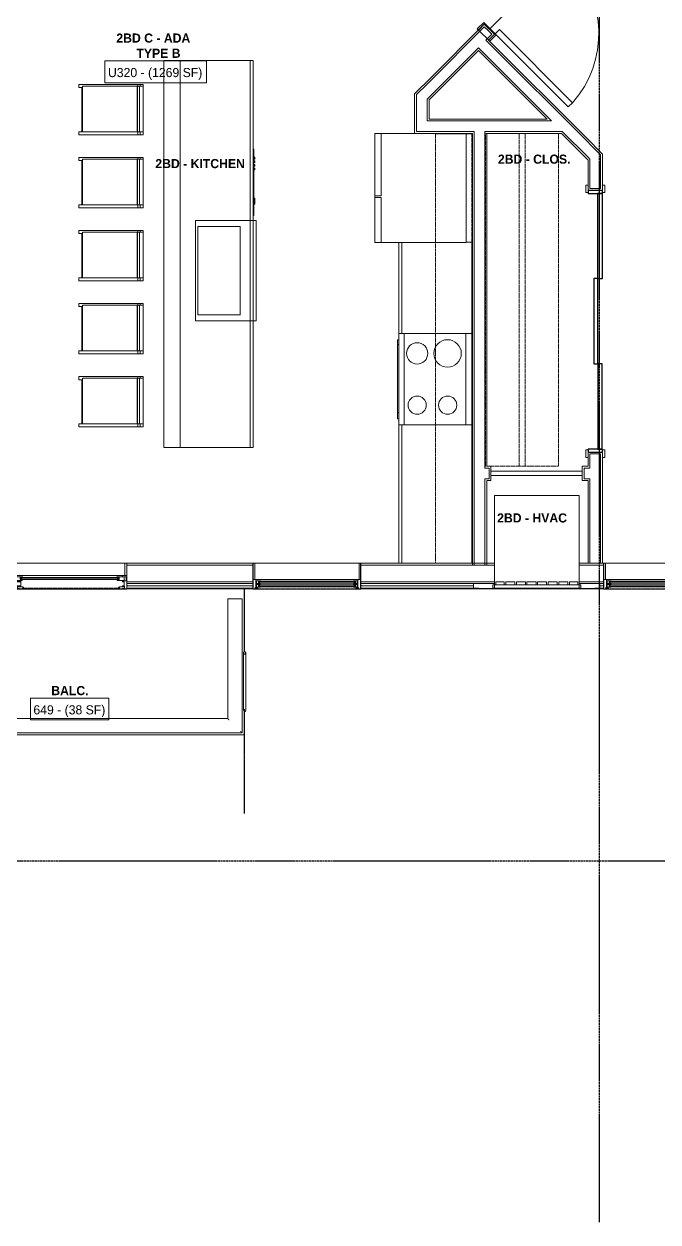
# Model space of a CAD drawing. Header units: inches. Extents: x -4093 to -1777, y 9773 to 12264.
# Drawn here: x -3670.4 to -3462.1, y 9772.6 to 10166.3 of the extents above; entities that cross this region are included whole.
import ezdxf

# ---------------------------------------------------------------- set-up
doc = ezdxf.new("R2010")
doc.units = ezdxf.units.IN
doc.header["$MEASUREMENT"] = 0
for name, pattern in [('Center 1_4_', [0.53125, 0.25, -0.09375, 0.09375, -0.09375]), ('Dash', [0.25, 0.125, -0.125]), ('Grid Line 1_2_', [0.875, 0.5, -0.125, 0.125, -0.125]), ('Hidden 1_8_', [0.1875, 0.125, -0.0625])]:
    doc.linetypes.add(name, pattern=pattern)
for name, color, linetype, lineweight in [('0-1', 7, 'Continuous', 5), ('0-2', 7, 'Continuous', 9), ('A-AREA-IDEN', 2, 'Continuous', 9), ('A-DETL-CNTR', 5, 'Center 1_4_', 9), ('A-DETL-GENF', 92, 'Continuous', 18), ('A-DETL-GENF-2', 92, 'Continuous', 9), ('A-DETL-GENF-HDLN', 1, 'Dash', 9), ('A-DETL-HDLN', 90, 'Hidden 1_8_', 9), ('A-DOOR', 31, 'Continuous', 18), ('A-DOOR-1', 7, 'Continuous', 9), ('A-DOOR-2', 10, 'Continuous', 30), ('A-DOOR-4', 31, 'Continuous', 9), ('A-DOOR-FRAM-1', 10, 'Continuous', 30), ('A-DOOR-FRAM-2', 31, 'Continuous', 9), ('A-FLOR-1', 7, 'Continuous', 9), ('A-FLOR-2', 192, 'Continuous', 9), ('A-FLOR-HRAL', 11, 'Continuous', 9), ('A-GENM', 5, 'Continuous', 9), ('A-GLAZ', 151, 'Continuous', 18), ('A-GLAZ-1', 151, 'Continuous', 9), ('A-GLAZ-2', 151, 'Continuous', 30), ('A-WALL', 113, 'Continuous', 18), ('A-WALL-1', 7, 'Continuous', 9), ('A-WALL-2', 250, 'Continuous', 18), ('A-WALL-3', 113, 'Continuous', 9), ('I-FURN-1', 7, 'Continuous', 9), ('P-SANR-FIXT-1', 7, 'Continuous', 9), ('Q-CASE-1', 7, 'Continuous', 9), ('Q-CASE-HDLN-1', 7, 'Dash', 9), ('Q-SPCQ-1', 7, 'Continuous', 9), ('S-BEAM', 12, 'Continuous', 9), ('S-GRID-1', 1, 'Grid Line 1_2_', 30)]:
    doc.layers.add(name, color=color, linetype=linetype, lineweight=lineweight)
doc.styles.add('Century Gothic_1', font='ufonts.com_century-gothic.ttf', dxfattribs={"height": 3})
doc.styles.add('Century Gothic_B', font='GOTHICB.TTF', dxfattribs={"height": 3})

# ---------------------------------------------------------------- blocks, each defined once
blk = doc.blocks.new('083100 - Access Doors and Panels - Type 1 - ACCESS PANEL - 2-6 X 6-0-3696233-BACKGROUND - 3RD FLOOR')
at = {"layer": 'A-DOOR-1'}
for p, q in [((-15, -0.75), (-15, 0.75)), ((-15, 0.75), (15, 0.75)), ((15, 0.75), (15, -0.75)), ((15, -0.75), (-15, -0.75))]:
    blk.add_line(p, q, dxfattribs=at)
blk = doc.blocks.new('OD_CW_Closet - OD_CW_Closet-3853398-BACKGROUND - 3RD FLOOR')
at = {"layer": 'Q-CASE-HDLN-1'}
for p, q in [((110.03, 24), (0.74, 24)), ((0.74, 24), (0.74, 0)), ((110.03, 0), (110.03, 24)), ((0.74, 13), (110.03, 13)), ((0.74, 11), (110.03, 11)), ((0.74, 0), (110.03, 0))]:
    blk.add_line(p, q, dxfattribs=at)
blk = doc.blocks.new('SLIDING - FLUSH - TRIPLE PANEL - SLIDING - FLUSH - 7-0 x 6-8-3853471-BACKGROUND - 3RD FLOOR')
at = {"layer": 'A-DOOR-1'}
for p, q in [((-42.25, 3), (-44.75, 3)), ((-44.75, 3), (-44.75, 2.25)), ((-44.75, 2.25), (-42.25, 2.25)), ((-42.25, 2.25), (-42.25, 3)), ((42.25, 3), (42.25, 2.25)), ((44.75, 3), (42.25, 3)), ((42.25, 2.25), (44.75, 2.25)), ((44.75, 2.25), (44.75, 3)), ((-42.25, -2.5), (-44.75, -2.5)), ((-44.75, -2.5), (-44.75, -3.25)), ((-44.75, -3.25), (-42.25, -3.25)), ((-42.25, -3.25), (-42.25, -2.5)), ((44.75, -2.5), (42.25, -2.5)), ((42.25, -2.5), (42.25, -3.25)), ((42.25, -3.25), (44.75, -3.25)), ((44.75, -3.25), (44.75, -2.5))]:
    blk.add_line(p, q, dxfattribs=at)
at = {"layer": 'A-DOOR-2'}
for p, q in [((-14, 2.25), (-42, 2.25)), ((-42, 2.25), (-42, 0.625)), ((-42, 0.625), (-14, 0.625)), ((-14, 0.625), (-14, 2.25)), ((14, 0.75), (-14, 0.75)), ((-14, 0.75), (-14, -0.625)), ((42, 2.125), (14, 2.125)), ((14, 2.125), (14, 0.75)), ((14, -0.625), (14, 0.75)), ((14, 0.75), (42, 0.75)), ((42, 0.75), (42, 2.125)), ((-14, -0.625), (14, -0.625))]:
    blk.add_line(p, q, dxfattribs=at)
at = {"layer": 'A-DOOR-FRAM-1'}
for p, q in [((-42, 2.25), (-43, 2.25)), ((-43, 2.25), (-43, -2.5)), ((-42, -2.5), (-42, 2.25)), ((43, 2.25), (42, 2.25)), ((42, 2.25), (42, -2.5)), ((43, -2.5), (43, 2.25)), ((-43, -2.5), (-42, -2.5)), ((42, -2.5), (43, -2.5))]:
    blk.add_line(p, q, dxfattribs=at)
blk = doc.blocks.new('SWING - SINGLE - FLUSH - SWING - FLUSH - 2-10 x 6-8 - PRIVACY-4346067-BACKGROUND - 3RD FLOOR')
at = {"layer": 'A-DOOR-1'}
for p, q in [((-17, 2.87), (-20, 2.87)), ((-20, 2.87), (-20, -2.38)), ((-17, -2.38), (-17, 2.87)), ((20, 2.87), (17, 2.87)), ((17, 2.87), (17, -2.38)), ((20, -2.38), (20, 2.87)), ((-20, -2.38), (-17, -2.38)), ((-17, -2.38), (-20, -2.38)), ((-20, -2.38), (-20, -2.88)), ((-20, -2.88), (-17, -2.88)), ((-17, -2.88), (-17, -2.38)), ((17, -2.38), (20, -2.38)), ((20, -2.38), (17, -2.38)), ((17, -2.38), (17, -2.88)), ((17, -2.88), (20, -2.88)), ((20, -2.88), (20, -2.38))]:
    blk.add_line(p, q, dxfattribs=at)
blk.add_arc((17, 2.37), 34.07, 93.3657, 180, dxfattribs=at)
at = {"layer": 'A-DOOR-2'}
for p, q in [((15, 2.37), (15, 36.38)), ((17, 36.38), (15, 36.38)), ((17, 2.37), (17, 36.38)), ((17, 2.37), (15, 2.37))]:
    blk.add_line(p, q, dxfattribs=at)
blk = doc.blocks.new('OD_CW_Base Cabinet - OD_CW_Base Cabinet-4180659-BACKGROUND - 3RD FLOOR')
at = {"layer": 'Q-CASE-1'}
for p, q in [((0.74, 0), (46.2, 0)), ((76.2, 0), (106.2, 0)), ((106.2, -22.12), (106.2, -24)), ((46.2, -24), (0.74, -24)), ((106.2, -24), (76.2, -24))]:
    blk.add_line(p, q, dxfattribs=at)
blk = doc.blocks.new('OD_CW_Upper Cabinet - OD_CW_Upper Cabinet-4366997-BACKGROUND - 3RD FLOOR')
at = {"layer": 'Q-CASE-HDLN-1'}
for p, q in [((0.74, -24), (0.74, -12)), ((0.74, -12), (141.83, -12)), ((141.83, -12), (141.83, -24)), ((141.83, -24), (0.74, -24))]:
    blk.add_line(p, q, dxfattribs=at)
blk = doc.blocks.new('Refrigerator_-_Side-by-Side_6047 - 36_ X 30_-1372843-BACKGROUND - 3RD FLOOR')
at = {"layer": 'Q-SPCQ-1'}
for p, q in [((-17.88, 15.58), (17.87, 15.58)), ((-17.88, -14.42), (-17.88, 15.58)), ((-17.88, 15.58), (-3.13, 15.58)), ((-17.88, 15.58), (-17.88, 13.58)), ((-3.13, 13.58), (-17.88, 13.58)), ((-3.13, 13.58), (-3.13, 15.58)), ((-2.63, 15.58), (17.87, 15.58)), ((-2.63, 15.58), (-2.63, 13.58)), ((17.87, 13.58), (-2.63, 13.58)), ((17.87, 15.58), (17.87, -14.42)), ((17.87, 13.58), (17.87, 15.58)), ((17.87, -14.42), (-17.88, -14.42))]:
    blk.add_line(p, q, dxfattribs=at)
blk = doc.blocks.new('OD_CW_Base Cabinet - OD_CW_Base Cabinet-4180615-BACKGROUND - 3RD FLOOR')
at = {"layer": 'Q-CASE-1'}
for p, q in [((0.74, 24), (0.74, 0)), ((127.91, 24), (0.74, 24)), ((127.91, 0), (127.91, 24)), ((0.74, 0), (127.91, 0))]:
    blk.add_line(p, q, dxfattribs=at)
blk = doc.blocks.new('Stainless Steel Farmhous Kitchen Sink - Stainless Steel Farmhous Kitchen Sink-2443921-BACKGROUND - 3RD FLOOR')
at = {"layer": 'P-SANR-FIXT-1'}
for p, q in [((0, -2.25), (-33, -2.25)), ((-33, -2.25), (-33, -22.2)), ((-31, -16.96), (-31, -3)), ((-31, -3), (-2, -3)), ((-2, -3), (-2, -16.96)), ((0, -22.2), (0, -2.25)), ((-2, -16.96), (-31, -16.96)), ((-33, -22.2), (0, -22.2))]:
    blk.add_line(p, q, dxfattribs=at)
blk = doc.blocks.new('Bar_Stool_6722_1_ - Bar_Stool_6722_1_-V93-BACKGROUND - 3RD FLOOR')
at = {"layer": 'I-FURN-1'}
for p, q in [((0, 19.21), (0, 21.13)), ((1, 21.13), (0, 21.13)), ((1, 21.13), (1, 20.14)), ((1, 20.14), (15.5, 20.14)), ((1, 20.14), (1, 20.06)), ((1, 20.06), (1, 19.99)), ((16, 20), (1, 20)), ((1, 19.89), (1, 19.99)), ((1, 17.63), (1, 19.89)), ((15.5, 20.14), (15.5, 21.13)), ((16.5, 21.13), (15.5, 21.13)), ((15.5, 20.06), (15.5, 20.14)), ((15.5, 19.99), (15.5, 20.06)), ((16, 19.99), (16, 19.89)), ((16, 19.89), (16, 17.63)), ((16.5, 21.13), (16.5, 19.21)), ((0, 17.72), (0, 19.21)), ((0, 1.78), (0, 17.72)), ((1, 2.03), (1, 17.63)), ((16, 17.63), (16, 2.03)), ((16.5, 19.21), (16.5, 17.72)), ((16.5, 17.72), (16.5, 1.78)), ((1, 1.78), (0, 1.78)), ((0, 1.78), (0, 0.98)), ((1, 0.98), (0, 0.98)), ((0, 0.98), (0, 0)), ((1, 1.91), (1, 2.03)), ((16, 2.03), (1, 2.03)), ((1, 1.24), (1, 1.91)), ((16, 1.91), (1, 1.91)), ((1, 0), (1, 1.24)), ((1, 1.24), (16, 1.24)), ((16, 2.03), (16, 1.91)), ((16, 1.91), (16, 1.24)), ((16.5, 1.78), (16, 1.78)), ((16, 1.24), (16, 0)), ((16.5, 0.98), (16, 0.98)), ((16.5, 0.98), (16.5, 1.78)), ((16.5, 0), (16.5, 0.98)), ((0, 0), (1, 0)), ((1, 0), (16, 0)), ((16, 0), (16.5, 0))]:
    blk.add_line(p, q, dxfattribs=at)
blk = doc.blocks.new('CTR - 1st Phase - Unit Layouts_rvt-1-BACKGROUND - 3RD FLOOR')
at = {"layer": 'A-FLOR-1'}
for p, q in [((-3493.26, 10188.78), (-3517.3, 10164.73)), ((-3707.39, 9989.06), (-3637.26, 9989.06))]:
    blk.add_line(p, q, dxfattribs=at)
at = {"layer": 'A-WALL-1'}
for p, q in [((-3519.16, 10166.24), (-3537.33, 10148.06)), ((-3515.8, 10162.88), (-3519.16, 10166.24)), ((-3517.74, 10160.93), (-3515.8, 10162.88)), ((-3485.1, 10128.29), (-3517.74, 10160.93)), ((-3537.33, 10141.34), (-3521.1, 10157.57)), ((-3521.1, 10157.57), (-3498.55, 10135.03)), ((-3624.47, 10027.06), (-3624.47, 10154.24)), ((-3624.47, 10154.24), (-3619.1, 10154.24)), ((-3619.1, 10154.24), (-3619.1, 10027.06)), ((-3537.33, 10148.06), (-3541.46, 10143.93)), ((-3541.46, 10143.93), (-3542.08, 10143.31)), ((-3542.08, 10143.31), (-3542.08, 10130.28)), ((-3537.33, 10135.03), (-3537.33, 10141.34)), ((-3498.55, 10135.03), (-3537.33, 10135.03)), ((-3525.1, 10130.28), (-3523.1, 10130.28)), ((-3523.1, 10130.28), (-3523.1, 9988.44)), ((-3518.35, 10020.99), (-3518.35, 10130.28)), ((-3518.35, 10130.28), (-3493.8, 10130.28)), ((-3493.8, 10130.28), (-3485.1, 10121.57)), ((-3480.97, 10124.16), (-3485.1, 10128.29)), ((-3485.1, 10121.57), (-3485.1, 10111.61)), ((-3480.35, 10123.54), (-3480.97, 10124.16)), ((-3480.35, 10111.61), (-3480.35, 10123.54)), ((-3485.1, 10111.61), (-3480.35, 10111.61)), ((-3624.47, 10027.06), (-3619.1, 10027.06)), ((-3480.35, 10025.61), (-3485.1, 10025.61)), ((-3485.1, 10025.61), (-3485.1, 10020.99)), ((-3480.35, 9989.06), (-3480.35, 10025.61)), ((-3516.97, 10020.99), (-3518.35, 10020.99)), ((-3516.97, 10016.24), (-3516.97, 10020.99)), ((-3485.1, 10020.99), (-3486.97, 10020.99)), ((-3486.97, 10020.99), (-3486.97, 10016.24)), ((-3518.35, 9988.44), (-3518.35, 10016.24)), ((-3518.35, 10016.24), (-3516.97, 10016.24)), ((-3486.97, 10016.24), (-3485.1, 10016.24)), ((-3485.1, 10016.24), (-3485.1, 9989.06)), ((-3523.1, 9988.44), (-3518.35, 9988.44)), ((-3485.1, 9989.06), (-3480.35, 9989.06))]:
    blk.add_line(p, q, dxfattribs=at)
at = {"layer": 'A-WALL-2'}
for p, q in [((-3519.16, 10165.35), (-3537.33, 10147.17)), ((-3517.92, 10164.11), (-3519.16, 10165.35)), ((-3518.63, 10160.93), (-3516.68, 10162.88)), ((-3518.18, 10160.49), (-3518.63, 10160.93)), ((-3516.68, 10162.88), (-3517.92, 10164.11)), ((-3537.33, 10142.22), (-3521.1, 10158.46)), ((-3520.66, 10158.02), (-3521.1, 10158.46)), ((-3497.05, 10134.4), (-3520.66, 10158.02)), ((-3485.1, 10127.41), (-3518.18, 10160.49)), ((-3541.46, 10143.05), (-3537.96, 10146.55)), ((-3537.96, 10146.55), (-3537.33, 10147.17)), ((-3541.46, 10130.9), (-3541.46, 10143.05)), ((-3537.96, 10141.6), (-3537.33, 10142.22)), ((-3537.96, 10134.4), (-3537.96, 10141.6)), ((-3537.33, 10134.4), (-3537.96, 10134.4)), ((-3497.93, 10134.4), (-3537.33, 10134.4)), ((-3497.05, 10134.4), (-3497.93, 10134.4)), ((-3537.96, 10130.9), (-3541.46, 10130.9)), ((-3537.33, 10130.9), (-3537.96, 10130.9)), ((-3522.47, 10130.9), (-3537.33, 10130.9)), ((-3522.47, 10130.9), (-3522.47, 10130.28)), ((-3522.47, 10130.28), (-3522.47, 10130.9)), ((-3522.47, 10130.28), (-3522.47, 9988.44)), ((-3518.97, 10130.9), (-3518.97, 10130.28)), ((-3518.97, 10130.9), (-3518.97, 10130.28)), ((-3494.43, 10130.9), (-3518.97, 10130.9)), ((-3518.97, 10130.28), (-3518.97, 10020.36)), ((-3493.55, 10130.9), (-3494.43, 10130.9)), ((-3485.1, 10122.46), (-3493.55, 10130.9)), ((-3485.1, 10127.41), (-3484.47, 10126.78)), ((-3484.47, 10126.78), (-3480.97, 10123.28)), ((-3485.1, 10122.46), (-3484.47, 10121.83)), ((-3484.47, 10121.83), (-3484.47, 10112.24)), ((-3480.97, 10112.24), (-3480.97, 10123.28)), ((-3484.47, 10112.24), (-3482.72, 10112.24)), ((-3482.72, 10112.24), (-3480.97, 10112.24)), ((-3484.47, 10024.99), (-3484.47, 10020.36)), ((-3482.72, 10024.99), (-3484.47, 10024.99)), ((-3480.97, 10024.99), (-3482.72, 10024.99)), ((-3480.97, 9989.06), (-3480.97, 10024.99)), ((-3518.97, 10020.36), (-3518.35, 10020.36)), ((-3517.6, 10020.36), (-3518.35, 10020.36)), ((-3517.6, 10018.61), (-3517.6, 10020.36)), ((-3486.35, 10020.36), (-3486.35, 10018.61)), ((-3485.1, 10020.36), (-3486.35, 10020.36)), ((-3485.1, 10020.36), (-3484.47, 10020.36)), ((-3518.97, 10016.86), (-3518.97, 9988.44)), ((-3518.97, 10016.86), (-3518.35, 10016.86)), ((-3518.35, 10016.86), (-3517.6, 10016.86)), ((-3517.6, 10016.86), (-3517.6, 10018.61)), ((-3486.35, 10018.61), (-3486.35, 10016.86)), ((-3486.35, 10016.86), (-3485.1, 10016.86)), ((-3485.1, 10016.86), (-3484.47, 10016.86)), ((-3484.47, 10016.86), (-3484.47, 9989.06))]:
    blk.add_line(p, q, dxfattribs=at)
at = {"layer": 'Q-CASE-1'}
for p, q in [((-3619.1, 10154.24), (-3596.1, 10154.24)), ((-3619.1, 10027.06), (-3619.1, 10154.24)), ((-3596.1, 10154.24), (-3596.1, 10027.06)), ((-3596.1, 10154.24), (-3595.1, 10154.24)), ((-3596.1, 10027.06), (-3596.1, 10154.24)), ((-3595.1, 10154.24), (-3595.1, 10027.06)), ((-3547.22, 10064.53), (-3547.22, 10094.53)), ((-3546.22, 10064.53), (-3546.22, 10094.53)), ((-3546.22, 10094.53), (-3546.22, 10064.53)), ((-3525.1, 10094.53), (-3523.22, 10094.53)), ((-3523.22, 10094.53), (-3523.22, 10064.53)), ((-3547.22, 9989.06), (-3547.22, 10034.53)), ((-3546.22, 9989.06), (-3546.22, 10034.53)), ((-3546.22, 10034.53), (-3546.22, 9989.06)), ((-3523.22, 10034.53), (-3523.22, 9989.06)), ((-3596.1, 10027.06), (-3619.1, 10027.06)), ((-3595.1, 10027.06), (-3596.1, 10027.06))]:
    blk.add_line(p, q, dxfattribs=at)
at = {"layer": 'Q-SPCQ-1'}
for p, q in [((-3595.1, 10125.12), (-3594.85, 10125.12)), ((-3594.85, 10125.12), (-3594.85, 10103.3)), ((-3594.6, 10122.49), (-3594.85, 10122.49)), ((-3594.85, 10121.9), (-3594.6, 10121.9)), ((-3594.6, 10121.31), (-3594.85, 10121.31)), ((-3594.6, 10122.49), (-3594.6, 10121.9)), ((-3594.6, 10121.31), (-3594.6, 10120.72)), ((-3594.85, 10120.72), (-3594.6, 10120.72)), ((-3594.6, 10120.13), (-3594.85, 10120.13)), ((-3594.85, 10119.54), (-3594.6, 10119.54)), ((-3594.6, 10118.95), (-3594.85, 10118.95)), ((-3594.85, 10118.36), (-3594.6, 10118.36)), ((-3594.6, 10120.13), (-3594.6, 10119.54)), ((-3594.6, 10118.95), (-3594.6, 10118.36)), ((-3594.6, 10109), (-3594.85, 10109)), ((-3594.85, 10107.03), (-3594.6, 10107.03)), ((-3594.6, 10109), (-3594.6, 10108.02)), ((-3594.6, 10108.02), (-3594.6, 10107.03)), ((-3595.1, 10103.3), (-3594.85, 10103.3)), ((-3547.72, 10060.92), (-3547.72, 10062.53)), ((-3547.22, 10062.53), (-3547.72, 10062.53)), ((-3547.22, 10034.53), (-3547.22, 10064.53)), ((-3545.47, 10064.53), (-3547.22, 10064.53)), ((-3545.47, 10064.53), (-3545.47, 10034.53)), ((-3545.47, 10034.53), (-3545.47, 10064.53)), ((-3545.47, 10064.53), (-3525.22, 10064.53)), ((-3525.22, 10064.53), (-3523.22, 10064.53)), ((-3525.22, 10064.53), (-3525.22, 10034.53)), ((-3523.22, 10064.53), (-3523.22, 10034.53)), ((-3547.72, 10038.65), (-3547.72, 10060.92)), ((-3547.22, 10060.92), (-3547.72, 10060.92)), ((-3547.72, 10036.53), (-3547.72, 10038.65)), ((-3547.72, 10038.65), (-3547.22, 10038.65)), ((-3547.72, 10036.53), (-3547.22, 10036.53)), ((-3547.22, 10034.53), (-3545.47, 10034.53)), ((-3525.22, 10034.53), (-3545.47, 10034.53)), ((-3523.22, 10034.53), (-3525.22, 10034.53))]:
    blk.add_line(p, q, dxfattribs=at)
for centre, radius, start, end in [((-3531.22, 10058.03), 4.5, 90, 270), ((-3531.22, 10058.03), 4.5, 270, 90), ((-3541.22, 10058.03), 3.5, 90, 270), ((-3541.22, 10058.03), 3.5, 270, 90), ((-3541.22, 10041.03), 3, 90, 270), ((-3541.22, 10041.03), 3, 270, 90), ((-3531.22, 10041.03), 3, 90, 270), ((-3531.22, 10041.03), 3, 270, 90)]:
    blk.add_arc(centre, radius, start, end, dxfattribs=at)
at = {"layer": '0-2'}
for name, p, rotation in [('SWING - SINGLE - FLUSH - SWING - FLUSH - 2-10 x 6-8 - PRIVACY-4346067-BACKGROUND - 3RD FLOOR', (-3505.28, 10176.75), 225.0000000000032), ('OD_CW_Base Cabinet - OD_CW_Base Cabinet-4180615-BACKGROUND - 3RD FLOOR', (-3595.1, 10026.33), 89.99999999999915), ('Bar_Stool_6722_1_ - Bar_Stool_6722_1_-V93-BACKGROUND - 3RD FLOOR', (-3631.22, 10129.89), 90.00000000000854), ('Refrigerator_-_Side-by-Side_6047 - 36_ X 30_-1372843-BACKGROUND - 3RD FLOOR', (-3539.52, 10112.4), 89.9999999999977), ('OD_CW_Upper Cabinet - OD_CW_Upper Cabinet-4366997-BACKGROUND - 3RD FLOOR', (-3547.22, 9988.33), 89.99999999997779), ('OD_CW_Closet - OD_CW_Closet-3853398-BACKGROUND - 3RD FLOOR', (-3494.75, 10020.25), 90.00000000000412), ('Bar_Stool_6722_1_ - Bar_Stool_6722_1_-V93-BACKGROUND - 3RD FLOOR', (-3631.22, 10105.89), 90.00000000000854), ('SLIDING - FLUSH - TRIPLE PANEL - SLIDING - FLUSH - 7-0 x 6-8-3853471-BACKGROUND - 3RD FLOOR', (-3482.6, 10068.61), 270), ('Stainless Steel Farmhous Kitchen Sink - Stainless Steel Farmhous Kitchen Sink-2443921-BACKGROUND - 3RD FLOOR', (-3616.31, 10101.71), 90.00000000000001), ('Bar_Stool_6722_1_ - Bar_Stool_6722_1_-V93-BACKGROUND - 3RD FLOOR', (-3631.22, 10081.89), 90.00000000000854), ('OD_CW_Base Cabinet - OD_CW_Base Cabinet-4180659-BACKGROUND - 3RD FLOOR', (-3547.22, 9988.33), 89.99999999999828), ('Bar_Stool_6722_1_ - Bar_Stool_6722_1_-V93-BACKGROUND - 3RD FLOOR', (-3631.22, 10057.89), 90.00000000000854), ('Bar_Stool_6722_1_ - Bar_Stool_6722_1_-V93-BACKGROUND - 3RD FLOOR', (-3631.22, 10033.89), 90.00000000000854), ('083100 - Access Doors and Panels - Type 1 - ACCESS PANEL - 2-6 X 6-0-3696233-BACKGROUND - 3RD FLOOR', (-3501.97, 10018.61), 180)]:
    blk.add_blockref(name, p, dxfattribs=dict(at, rotation=rotation))
blk = doc.blocks.new('CTR - 1st Phase - Structure_rvt-1-BACKGROUND - 3RD FLOOR')
at = {"layer": 'S-GRID-1'}
for p, q in [((-3481.32, 9772.61), (-3481.32, 12247.5)), ((-1777.25, 9891.19), (-4076.95, 9891.19))]:
    blk.add_line(p, q, dxfattribs=at)
blk = doc.blocks.new('Door-Sliding-Marvin-2_Panel_Patio_Door-Essential - RL-MARVIN ESSENTIAL SLIDING - 6_-0_X6_-10_ - 3RD FLOOR-3441226-BACKGROUND - 3RD FLOOR')
at = {"layer": 'A-DETL-GENF'}
for p, q in [((-35.75, 0.19), (-34.25, 0.19)), ((-35.75, -4.28), (-35.75, 0.19)), ((-34.25, 0.19), (-34.25, -0.1)), ((35.75, 0.19), (34.25, 0.19)), ((34.25, 0.19), (34.25, -0.1)), ((35.75, -4.28), (35.75, 0.19)), ((-37.25, -3.19), (-37.25, -3.23)), ((-35.91, -3.19), (-37.25, -3.19)), ((-35.75, -3.23), (-37.25, -3.23)), ((-35.75, -3.08), (-35.91, -3.08)), ((-35.91, -3.19), (-35.91, -3.08)), ((-35.5, -0.25), (-34.39, -0.25)), ((-35.5, -1.63), (-35.5, -0.25)), ((-35.5, -1.63), (-34.25, -1.63)), ((-34.25, -3.31), (-35, -3.31)), ((-35, -3.31), (-35, -4.28)), ((-32.41, -1.94), (-34.81, -1.94)), ((-34.81, -1.94), (-34.81, -3.19)), ((-34.81, -3.19), (-32.46, -3.19)), ((-34.39, -0.25), (-34.25, -0.1)), ((-34.25, -1.63), (-34.25, -1.94)), ((-34.25, -3.19), (-34.25, -3.31)), ((-33.09, -2.13), (-32.34, -2.13)), ((-33.09, -2.88), (-33.09, -2.13)), ((-32.38, -2.88), (-33.09, -2.88)), ((-32.98, -2.13), (-0.77, -2.13)), ((-32.98, -2.27), (-32.98, -2.13)), ((-32.98, -2.27), (-0.77, -2.27)), ((-32.98, -2.72), (-0.77, -2.72)), ((-32.98, -2.72), (-32.98, -2.88)), ((-32.98, -2.88), (-0.77, -2.88)), ((-32.87, -2.72), (-32.87, -2.27)), ((-32.61, -2.72), (-32.61, -2.27)), ((-32.46, -3.19), (-32.38, -2.88)), ((-32.34, -2), (-32.41, -1.94)), ((-32.34, -2.13), (-32.34, -2)), ((-1.41, -2), (-1.34, -1.94)), ((-1.41, -2.13), (-1.41, -2)), ((-0.66, -2.13), (-1.41, -2.13)), ((-1.29, -3.19), (-1.38, -2.88)), ((-1.38, -2.88), (-0.66, -2.88)), ((-1.34, -1.94), (0.87, -1.94)), ((0.87, -3.19), (-1.29, -3.19)), ((-1.14, -2.72), (-1.14, -2.27)), ((1.34, -0.25), (-0.88, -0.25)), ((-0.88, -0.25), (-0.88, -1.72)), ((-0.88, -1.5), (1.29, -1.5)), ((0.24, -1.82), (-0.88, -1.72)), ((-0.88, -2.72), (-0.88, -2.27)), ((-0.77, -2.27), (-0.77, -2.13)), ((-0.77, -2.72), (-0.77, -2.88)), ((-0.66, -2.88), (-0.66, -2.13)), ((-0.24, -1.58), (-0.43, -1.58)), ((-0.43, -1.58), (-0.43, -1.68)), ((-0.43, -1.68), (0.43, -1.76)), ((-0.24, -1.51), (-0.24, -1.58)), ((-0.24, -1.62), (-0.24, -1.7)), ((-0.24, -1.62), (0.87, -1.72)), ((-0.24, -4.05), (-0.24, -3.53)), ((-0.24, -3.53), (1.51, -3.53)), ((0.24, -1.82), (0.24, -1.74)), ((0.24, -1.86), (0.43, -1.86)), ((0.24, -1.93), (0.24, -1.86)), ((0.43, -1.86), (0.43, -1.76)), ((0.66, -1.19), (0.66, -0.44)), ((0.66, -0.44), (1.41, -0.44)), ((1.37, -1.19), (0.66, -1.19)), ((0.77, -0.44), (33.04, -0.44)), ((0.77, -0.58), (0.77, -0.44)), ((0.77, -0.58), (33.04, -0.58)), ((0.77, -1.04), (33.04, -1.04)), ((0.77, -1.04), (0.77, -1.19)), ((0.77, -1.19), (33.04, -1.19)), ((0.87, -1.72), (0.87, -3.19)), ((0.88, -1.04), (0.88, -0.58)), ((1.14, -1.04), (1.14, -0.58)), ((1.29, -1.5), (1.37, -1.19)), ((1.41, -0.31), (1.34, -0.25)), ((1.41, -0.44), (1.41, -0.31)), ((1.51, -3.53), (1.51, -3.65)), ((1.51, -3.65), (1.75, -3.65)), ((1.51, -3.69), (1.51, -4.05)), ((1.71, -3.69), (1.51, -3.69)), ((1.64, -3.83), (1.64, -3.94)), ((1.64, -3.83), (1.71, -3.83)), ((1.75, -3.94), (1.64, -3.94)), ((1.71, -3.83), (1.71, -3.69)), ((1.75, -3.65), (1.75, -3.94)), ((32.41, -0.31), (32.47, -0.25)), ((32.41, -0.44), (32.41, -0.31)), ((33.16, -0.44), (32.41, -0.44)), ((32.52, -1.5), (32.44, -1.19)), ((32.44, -1.19), (33.16, -1.19)), ((32.47, -0.25), (34.84, -0.25)), ((34.84, -1.5), (32.52, -1.5)), ((32.68, -1.04), (32.68, -0.58)), ((32.93, -1.04), (32.93, -0.58)), ((33.25, -3.65), (33.01, -3.65)), ((33.01, -3.65), (33.01, -3.94)), ((33.01, -3.94), (33.12, -3.94)), ((33.04, -0.58), (33.04, -0.44)), ((33.04, -1.04), (33.04, -1.19)), ((33.05, -3.69), (33.25, -3.69)), ((33.05, -3.83), (33.05, -3.69)), ((33.12, -3.83), (33.05, -3.83)), ((33.12, -3.83), (33.12, -3.94)), ((33.16, -1.19), (33.16, -0.44)), ((33.25, -3.53), (33.25, -3.65)), ((35, -3.53), (33.25, -3.53)), ((33.25, -3.69), (33.25, -4.05)), ((34.39, -0.25), (34.25, -0.1)), ((35.5, -1.63), (34.25, -1.63)), ((34.25, -1.63), (34.25, -1.94)), ((34.81, -1.94), (34.25, -1.94)), ((34.81, -3.19), (34.25, -3.19)), ((34.25, -3.19), (34.25, -3.31)), ((34.25, -3.31), (35, -3.31)), ((35.5, -0.25), (34.39, -0.25)), ((34.81, -1.94), (34.81, -3.19)), ((34.84, -0.25), (34.84, -1.5)), ((35, -3.31), (35, -4.28)), ((35.5, -1.63), (35.5, -0.25)), ((35.75, -3.08), (35.9, -3.08)), ((35.75, -3.23), (37.25, -3.23)), ((35.9, -3.19), (35.9, -3.08)), ((35.9, -3.19), (37.25, -3.19)), ((37.25, -3.19), (37.25, -3.23)), ((-35, -4.28), (-35.75, -4.28)), ((0.34, -4.05), (-0.24, -4.05)), ((0.6, -4.36), (0.34, -4.05)), ((1.35, -4.36), (0.6, -4.36)), ((1.35, -4.05), (1.51, -4.05)), ((1.35, -4.05), (1.35, -4.36)), ((33.41, -4.05), (33.25, -4.05)), ((33.41, -4.05), (33.41, -4.36)), ((33.41, -4.36), (34.16, -4.36)), ((34.16, -4.36), (34.42, -4.05)), ((34.42, -4.05), (35, -4.05)), ((35, -4.28), (35.75, -4.28))]:
    blk.add_line(p, q, dxfattribs=at)
at = {"layer": 'A-DETL-GENF-2'}
for p, q in [((-32.87, -2.72), (-32.87, -2.27)), ((-32.61, -2.72), (-32.61, -2.27))]:
    blk.add_line(p, q, dxfattribs=at)
at = {"layer": 'A-DETL-GENF-HDLN'}
blk.add_line((1.75, -3.94), (33.01, -3.94), dxfattribs=at)
at = {"layer": 'A-DOOR'}
for p, q in [((-35.75, 4.19), (-35.06, 4.19)), ((-35.75, 0.22), (-35.75, 4.19)), ((-35.06, 4.19), (-35.06, 0.22)), ((35.06, 4.19), (35.75, 4.19)), ((35.06, 0.22), (35.06, 4.19)), ((35.75, 4.19), (35.75, 0.22)), ((-35.06, 0.22), (-35.75, 0.22)), ((35.75, 0.22), (35.06, 0.22))]:
    blk.add_line(p, q, dxfattribs=at)
at = {"layer": 'A-DOOR-4'}
for p, q in [((-40.68, -4.25), (-40.68, -4.19)), ((-35.75, -4.25), (-40.68, -4.25)), ((-35.75, -4.25), (-35.75, -4.19)), ((35.75, -4.19), (-35.75, -4.19)), ((35.75, -4.25), (-35.75, -4.25)), ((35.75, -4.19), (35.75, -4.25))]:
    blk.add_line(p, q, dxfattribs=at)
at = {"layer": 'A-DOOR-FRAM-2'}
for p, q in [((-35.75, 0.19), (35.75, 0.19)), ((-35.75, -4.28), (-35.75, 0.19)), ((35.75, 0.19), (35.75, -4.28)), ((35.75, -4.28), (-35.75, -4.28))]:
    blk.add_line(p, q, dxfattribs=at)
blk = doc.blocks.new('V-Series_EWC4_SPVU_RFA_2015 - 2ND AND 3RD FLOOR-2226480-BACKGROUND - 3RD FLOOR')
at = {"layer": 'A-GENM'}
for p, q in [((-3859.97, 11740.34), (-3859.97, 11739.78)), ((-3858.97, 11740.34), (-3859.97, 11740.34)), ((-3859.97, 11739.78), (-3859.97, 11711.9)), ((-3858.97, 11739.78), (-3859.97, 11739.78)), ((-3859.97, 11739.78), (-3858.97, 11739.78)), ((-3858.97, 11739.78), (-3858.97, 11740.34)), ((-3858.97, 11711.9), (-3858.97, 11739.78)), ((-3829.54, 11739.78), (-3858.97, 11739.78)), ((-3858.97, 11739.78), (-3858.97, 11739.34)), ((-3858.97, 11739.34), (-3857.97, 11739.34)), ((-3857.97, 11739.34), (-3857.97, 11736.54)), ((-3829.54, 11711.9), (-3829.54, 11739.78)), ((-3857.97, 11736.54), (-3858.97, 11736.54)), ((-3858.97, 11736.54), (-3858.97, 11736.04)), ((-3858.97, 11736.04), (-3857.97, 11736.04)), ((-3857.97, 11736.04), (-3857.97, 11733.06)), ((-3857.97, 11733.06), (-3858.97, 11733.06)), ((-3858.97, 11733.06), (-3858.97, 11732.56)), ((-3858.97, 11732.56), (-3857.97, 11732.56)), ((-3857.97, 11732.56), (-3857.97, 11729.57)), ((-3857.97, 11729.57), (-3858.97, 11729.57)), ((-3858.97, 11729.57), (-3858.97, 11729.07)), ((-3858.97, 11729.07), (-3857.97, 11729.07)), ((-3857.97, 11729.07), (-3857.97, 11726.09)), ((-3857.97, 11726.09), (-3858.97, 11726.09)), ((-3858.97, 11726.09), (-3858.97, 11725.59)), ((-3858.97, 11725.59), (-3857.97, 11725.59)), ((-3857.97, 11725.59), (-3857.97, 11722.61)), ((-3857.97, 11722.61), (-3858.97, 11722.61)), ((-3858.97, 11722.61), (-3858.97, 11722.11)), ((-3858.97, 11722.11), (-3857.97, 11722.11)), ((-3857.97, 11722.11), (-3857.97, 11719.12)), ((-3857.97, 11719.12), (-3858.97, 11719.12)), ((-3858.97, 11719.12), (-3858.97, 11718.62)), ((-3858.97, 11718.62), (-3857.97, 11718.62)), ((-3857.97, 11715.64), (-3858.97, 11715.64)), ((-3858.97, 11715.64), (-3858.97, 11715.14)), ((-3857.97, 11718.62), (-3857.97, 11715.64)), ((-3859.97, 11711.9), (-3858.97, 11711.9)), ((-3859.97, 11711.9), (-3859.97, 11711.34)), ((-3858.97, 11711.9), (-3859.97, 11711.9)), ((-3858.97, 11715.14), (-3857.97, 11715.14)), ((-3857.97, 11712.34), (-3858.97, 11712.34)), ((-3858.97, 11712.34), (-3858.97, 11711.9)), ((-3858.97, 11711.34), (-3858.97, 11711.9)), ((-3858.97, 11711.9), (-3829.54, 11711.9)), ((-3857.97, 11715.14), (-3857.97, 11712.34)), ((-3859.97, 11711.34), (-3858.97, 11711.34))]:
    blk.add_line(p, q, dxfattribs=at)
blk = doc.blocks.new('Perforated Panel at Magic-Pak - hvac panel - 3rd floor-2505079-BACKGROUND - 3RD FLOOR')
at = {"layer": 'A-GLAZ-1'}
for p, q in [((19.01, 4.19), (-19.01, 4.19)), ((-19.01, 4.12), (19.01, 4.12))]:
    blk.add_line(p, q, dxfattribs=at)
blk = doc.blocks.new('Window-Double_Hung-Marvin-Essential - 1-WIDE _TEMP LOWER_ ESDH3066-3454270-BACKGROUND - 3RD FLOOR')
at = {"layer": 'A-DETL-GENF'}
for p, q in [((-17.75, 4.28), (-17.16, 4.28)), ((-17.75, 4.28), (-17.75, 1.19)), ((-17.08, 3.87), (-17.16, 4.28)), ((-16.85, 4.25), (-16.85, 3.87)), ((-16.3, 4.25), (-16.85, 4.25)), ((-16.3, 4.01), (-16.3, 4.25)), ((-16.18, 4.01), (-16.3, 4.01)), ((-16.19, 3.97), (-16.1, 3.97)), ((-16.19, 3.87), (-16.19, 3.97)), ((-16.18, 4.22), (-16.1, 4.22)), ((-16.18, 4.22), (-16.18, 4.01)), ((-16.1, 3.97), (-16.1, 4.22)), ((16.18, 4.22), (16.1, 4.22)), ((16.1, 3.97), (16.1, 4.22)), ((16.19, 3.97), (16.1, 3.97)), ((16.18, 4.22), (16.18, 4.01)), ((16.18, 4.01), (16.3, 4.01)), ((16.19, 3.87), (16.19, 3.97)), ((16.3, 4.01), (16.3, 4.25)), ((16.3, 4.25), (16.85, 4.25)), ((16.85, 4.25), (16.85, 3.87)), ((17.08, 3.87), (17.16, 4.28)), ((17.75, 4.28), (17.16, 4.28)), ((17.75, 4.28), (17.75, 1.19)), ((-19.25, 3.23), (-19.25, 3.19)), ((-17.75, 3.23), (-19.25, 3.23)), ((-19.25, 3.19), (-17.9, 3.19)), ((-17.9, 3.19), (-17.9, 3.08)), ((-17.9, 3.08), (-17.75, 3.08)), ((-16.72, 1.19), (-17.75, 1.19)), ((-17.08, 3.87), (-16.19, 3.87)), ((-16.38, 3.77), (-16.72, 3.77)), ((-16.72, 3.77), (-16.72, 1.19)), ((-15.34, 3.69), (-16.56, 3.69)), ((-16.56, 2.75), (-16.56, 3.69)), ((-16.56, 2.75), (-15.34, 2.75)), ((-15.34, 2.47), (-16.56, 2.47)), ((-16.56, 1.53), (-16.56, 2.47)), ((-16.56, 1.53), (-15.34, 1.53)), ((-16.38, 3.87), (-16.38, 3.77)), ((-15.94, 2.87), (-15.94, 3.59)), ((-15.94, 3.59), (-15.28, 3.59)), ((-15.28, 2.87), (-15.94, 2.87)), ((-15.94, 1.65), (-15.94, 2.37)), ((-15.94, 2.37), (-15.28, 2.37)), ((-15.28, 1.65), (-15.94, 1.65)), ((15.84, 3.57), (-15.84, 3.57)), ((-15.84, 2.88), (-15.84, 3.57)), ((15.84, 3.45), (-15.84, 3.45)), ((15.84, 3.01), (-15.84, 3.01)), ((15.84, 2.88), (-15.84, 2.88)), ((15.84, 2.35), (-15.84, 2.35)), ((-15.84, 1.66), (-15.84, 2.35)), ((15.84, 2.23), (-15.84, 2.23)), ((15.84, 1.79), (-15.84, 1.79)), ((15.84, 1.66), (-15.84, 1.66)), ((-15.54, 3.01), (-15.54, 3.45)), ((-15.54, 1.79), (-15.54, 2.23)), ((-15.34, 3.69), (-15.28, 3.63)), ((-15.34, 2.75), (-15.28, 2.81)), ((-15.34, 2.47), (-15.28, 2.41)), ((-15.34, 1.53), (-15.28, 1.59)), ((-15.28, 3.59), (-15.28, 3.63)), ((-15.28, 2.81), (-15.28, 2.87)), ((-15.28, 2.37), (-15.28, 2.41)), ((-15.28, 1.59), (-15.28, 1.65)), ((15.34, 3.69), (15.28, 3.63)), ((15.28, 3.59), (15.28, 3.63)), ((15.94, 3.59), (15.28, 3.59)), ((15.28, 2.81), (15.28, 2.87)), ((15.28, 2.87), (15.94, 2.87)), ((15.34, 2.75), (15.28, 2.81)), ((15.34, 2.47), (15.28, 2.41)), ((15.28, 2.37), (15.28, 2.41)), ((15.94, 2.37), (15.28, 2.37)), ((15.28, 1.59), (15.28, 1.65)), ((15.28, 1.65), (15.94, 1.65)), ((15.34, 1.53), (15.28, 1.59)), ((15.34, 3.69), (16.56, 3.69)), ((16.56, 2.75), (15.34, 2.75)), ((15.34, 2.47), (16.56, 2.47)), ((16.56, 1.53), (15.34, 1.53)), ((15.54, 3.01), (15.54, 3.45)), ((15.54, 1.79), (15.54, 2.23)), ((15.84, 2.88), (15.84, 3.57)), ((15.84, 1.66), (15.84, 2.35)), ((15.94, 2.87), (15.94, 3.59)), ((15.94, 1.65), (15.94, 2.37)), ((17.08, 3.87), (16.19, 3.87)), ((16.38, 3.87), (16.38, 3.77)), ((16.38, 3.77), (16.72, 3.77)), ((16.56, 2.75), (16.56, 3.69)), ((16.56, 1.53), (16.56, 2.47)), ((16.72, 3.77), (16.72, 1.19)), ((16.72, 1.19), (17.75, 1.19)), ((17.75, 3.23), (19.25, 3.23)), ((17.9, 3.08), (17.75, 3.08)), ((17.9, 3.19), (17.9, 3.08)), ((19.25, 3.19), (17.9, 3.19)), ((19.25, 3.23), (19.25, 3.19))]:
    blk.add_line(p, q, dxfattribs=at)
at = {"layer": 'A-DETL-GENF-HDLN'}
blk.add_line((16.1, 4.22), (-16.5, 4.22), dxfattribs=at)
at = {"layer": 'A-GLAZ'}
for p, q in [((-17.13, 1.16), (-17.13, -4.19)), ((17.12, -4.19), (17.12, 1.16)), ((-17.13, -4.19), (-17.75, -4.19)), ((17.12, -4.19), (17.75, -4.19))]:
    blk.add_line(p, q, dxfattribs=at)
at = {"layer": 'A-GLAZ-1'}
for p, q in [((17.75, 4.28), (-17.75, 4.28)), ((20.46, 4.25), (17.75, 4.25)), ((17.75, 4.19), (20.46, 4.19)), ((20.46, 4.19), (20.46, 4.25)), ((-17.75, 1.19), (17.75, 1.19)), ((-17.75, -4.19), (17.75, -4.19))]:
    blk.add_line(p, q, dxfattribs=at)
at = {"layer": 'A-GLAZ-2'}
for p, q in [((-17.75, 4.28), (-17.75, 1.19)), ((17.75, 1.19), (17.75, 4.28)), ((-17.75, 1.16), (-17.75, -4.19)), ((17.75, -4.19), (17.75, 1.16))]:
    blk.add_line(p, q, dxfattribs=at)
blk = doc.blocks.new('Railing - Baluster_01-2700443-BACKGROUND - 3RD FLOOR')
at = {"layer": 'A-FLOR-HRAL'}
for p, q in [((-0.59, 1.18), (0.59, 1.18)), ((-0.59, 0.59), (-0.59, 1.18)), ((0.59, 1.18), (0.59, 0.59))]:
    blk.add_line(p, q, dxfattribs=at)
blk = doc.blocks.new('Railing - Railing-3415214-BACKGROUND - 3RD FLOOR')
at = {"layer": 'A-FLOR-HRAL'}
for p, q in [((-3712.3, 9977.44), (-3712.3, 9933.33)), ((-3712.3, 9977.44), (-3711.82, 9977.44)), ((-3711.82, 9977.44), (-3708.04, 9977.44)), ((-3708.04, 9977.44), (-3707.57, 9977.44)), ((-3707.57, 9938.05), (-3707.57, 9977.44)), ((-3603.47, 9977.44), (-3603.47, 9938.05)), ((-3603.47, 9977.44), (-3603, 9977.44)), ((-3603, 9977.44), (-3599.22, 9977.44)), ((-3599.22, 9977.44), (-3598.75, 9977.44)), ((-3598.75, 9933.33), (-3598.75, 9977.44)), ((-3603.47, 9938.05), (-3707.57, 9938.05)), ((-3712.3, 9933.33), (-3598.75, 9933.33))]:
    blk.add_line(p, q, dxfattribs=at)
for points, knots in [([(-3708.04, 9937.58), (-3708, 9937.62), (-3707.94, 9937.68), (-3707.86, 9937.76), (-3707.82, 9937.81), (-3707.78, 9937.84), (-3707.75, 9937.88), (-3707.72, 9937.91), (-3707.69, 9937.93), (-3707.66, 9937.96), (-3707.63, 9937.99), (-3707.61, 9938.02), (-3707.58, 9938.04), (-3707.57, 9938.05), (-3707.57, 9938.05)], [0, 0, 0, 0, 0.166667, 0.25, 0.333333, 0.375, 0.416667, 0.5, 0.541667, 0.583333, 0.666667, 0.75, 0.833333, 1, 1, 1, 1]), ([(-3603, 9937.58), (-3603.04, 9937.62), (-3603.1, 9937.68), (-3603.18, 9937.76), (-3603.23, 9937.81), (-3603.26, 9937.84), (-3603.3, 9937.88), (-3603.33, 9937.91), (-3603.35, 9937.93), (-3603.38, 9937.96), (-3603.41, 9937.99), (-3603.44, 9938.02), (-3603.46, 9938.04), (-3603.47, 9938.05), (-3603.47, 9938.05)], [0, 0, 0, 0, 0.166667, 0.25, 0.333333, 0.375, 0.416667, 0.5, 0.541667, 0.583333, 0.666667, 0.75, 0.833333, 1, 1, 1, 1]), ([(-3712.3, 9933.33), (-3712.3, 9933.33), (-3712.29, 9933.34), (-3712.26, 9933.36), (-3712.23, 9933.39), (-3712.21, 9933.42), (-3712.18, 9933.44), (-3712.15, 9933.47), (-3712.11, 9933.51), (-3712.07, 9933.55), (-3712.03, 9933.59), (-3712, 9933.63), (-3711.93, 9933.7), (-3711.87, 9933.76), (-3711.82, 9933.8)], [0, 0, 0, 0, 0.166667, 0.25, 0.333333, 0.416667, 0.458333, 0.5, 0.583333, 0.666667, 0.708333, 0.75, 0.833333, 1, 1, 1, 1]), ([(-3598.75, 9933.33), (-3598.75, 9933.33), (-3598.76, 9933.34), (-3598.78, 9933.36), (-3598.81, 9933.39), (-3598.84, 9933.42), (-3598.86, 9933.44), (-3598.89, 9933.47), (-3598.93, 9933.51), (-3598.97, 9933.55), (-3599.01, 9933.59), (-3599.05, 9933.63), (-3599.12, 9933.7), (-3599.18, 9933.76), (-3599.22, 9933.8)], [0, 0, 0, 0, 0.166667, 0.25, 0.333333, 0.416667, 0.458333, 0.5, 0.583333, 0.666667, 0.708333, 0.75, 0.833333, 1, 1, 1, 1])]:
    blk.add_open_spline(points, degree=3, knots=knots, dxfattribs=at)
blk.add_blockref('Railing - Baluster_01-2700443-BACKGROUND - 3RD FLOOR', (-3709.93, 9976.85))
blk = doc.blocks.new('Walls 49 - Walls 1-3380710-BACKGROUND - 3RD FLOOR')
at = {"layer": 'S-BEAM'}
for p, q in [((-3598.29, 9959.59), (-3598.29, 9940.65)), ((-3597.54, 9940.65), (-3597.54, 9959.59))]:
    blk.add_line(p, q, dxfattribs=at)
at = {"layer": 'S-BEAM', "flags": 128}
for points in [[(-3597.54, 9959.59), (-3597.55, 9959.68), (-3597.59, 9959.77), (-3597.64, 9959.85), (-3597.71, 9959.92), (-3597.79, 9959.96), (-3597.87, 9959.99), (-3597.96, 9959.99), (-3598.05, 9959.96), (-3598.13, 9959.92), (-3598.2, 9959.85), (-3598.25, 9959.77), (-3598.28, 9959.68), (-3598.29, 9959.59)], [(-3598.29, 9959.59), (-3598.28, 9959.49), (-3598.25, 9959.4), (-3598.2, 9959.32), (-3598.13, 9959.26), (-3598.05, 9959.21), (-3597.96, 9959.19), (-3597.87, 9959.19), (-3597.79, 9959.21), (-3597.71, 9959.26), (-3597.64, 9959.32), (-3597.59, 9959.4), (-3597.55, 9959.49), (-3597.54, 9959.59)]]:
    blk.add_lwpolyline(points, dxfattribs=at)
at = {"layer": 'S-BEAM'}
blk.add_ellipse((-3597.92, 9940.65), major_axis=(0.375, 0), ratio=0.93544, start_param=4.18879, end_param=6.283185, dxfattribs=at)

msp = doc.modelspace()

# ---------------------------------------------------------------- linework, layer by layer
at = {"layer": 'A-AREA-IDEN', "flags": 128}
for points in [[(-3643.8, 10154.15), (-3610.38, 10154.15), (-3610.38, 10146.99), (-3643.8, 10146.99)], [(-3668.3, 9944.74), (-3642.47, 9944.74), (-3642.47, 9937.58), (-3668.3, 9937.58)]]:
    msp.add_lwpolyline(points, close=True, dxfattribs=at)
at = {"layer": 'A-DETL-CNTR'}
for p, q in [((-3597.92, 9980.63), (-3597.92, 9959.99)), ((-3597.92, 9941.05), (-3597.92, 9906.8))]:
    msp.add_line(p, q, dxfattribs=at)
at = {"layer": 'A-DETL-HDLN'}
for p, q in [((-3598.11, 9980.69), (-3598.11, 9959.93)), ((-3598.11, 9941.11), (-3598.11, 9906.8))]:
    msp.add_line(p, q, dxfattribs=at)
at = {"layer": 'A-FLOR-2'}
for p, q in [((-3598.11, 9959.93), (-3598.11, 9980.69)), ((-3598.11, 9932.69), (-3598.11, 9940.73)), ((-3712.93, 9932.69), (-3598.11, 9932.69))]:
    msp.add_line(p, q, dxfattribs=at)
at = {"layer": 'A-WALL'}
for p, q in [((-3595.21, 9988.44), (-3636.57, 9988.44)), ((-3515.86, 9988.44), (-3559.71, 9988.44)), ((-3480.01, 9988.44), (-3487.99, 9988.44)), ((-3595.21, 9982.94), (-3636.57, 9982.94)), ((-3595.21, 9982.44), (-3636.57, 9982.44)), ((-3595.21, 9981.69), (-3636.57, 9981.69)), ((-3595.21, 9980.94), (-3636.57, 9980.94)), ((-3515.86, 9982.94), (-3559.71, 9982.94)), ((-3522.69, 9982.44), (-3559.71, 9982.44)), ((-3522.69, 9981.69), (-3559.71, 9981.69)), ((-3522.69, 9980.94), (-3559.71, 9980.94)), ((-3480.01, 9982.94), (-3487.99, 9982.94)), ((-3480.01, 9982.44), (-3481.16, 9982.44)), ((-3480.01, 9981.69), (-3481.16, 9981.69)), ((-3480.01, 9980.94), (-3481.16, 9980.94))]:
    msp.add_line(p, q, dxfattribs=at)
at = {"layer": 'A-WALL-3'}
for p, q in [((-3595.21, 9989.06), (-3636.57, 9989.06)), ((-3515.86, 9989.06), (-3559.71, 9989.06)), ((-3515.86, 9982.44), (-3515.86, 9989.06)), ((-3480.01, 9989.06), (-3487.99, 9989.06)), ((-3487.99, 9989.06), (-3487.99, 9982.44)), ((-3636.57, 9985.1), (-3636.57, 9985.06)), ((-3595.21, 9983.69), (-3595.21, 9983.72)), ((-3559.71, 9983.72), (-3559.71, 9983.69)), ((-3480.01, 9983.69), (-3480.01, 9983.72)), ((-3636.57, 9980.69), (-3597.92, 9980.69)), ((-3559.71, 9980.69), (-3520.94, 9980.69)), ((-3522.69, 9980.94), (-3522.69, 9982.44)), ((-3522.69, 9982.44), (-3515.86, 9982.44)), ((-3520.94, 9980.94), (-3522.69, 9980.94)), ((-3520.94, 9980.69), (-3520.94, 9980.94)), ((-3487.99, 9982.44), (-3481.16, 9982.44)), ((-3481.16, 9980.94), (-3482.91, 9980.94)), ((-3482.91, 9980.94), (-3482.91, 9980.69)), ((-3482.91, 9980.69), (-3482.72, 9980.69)), ((-3481.16, 9982.44), (-3481.16, 9980.94))]:
    msp.add_line(p, q, dxfattribs=at)

# ---------------------------------------------------------------- block references
at = {"layer": '0-1'}
for name in ['CTR - 1st Phase - Structure_rvt-1-BACKGROUND - 3RD FLOOR', 'CTR - 1st Phase - Unit Layouts_rvt-1-BACKGROUND - 3RD FLOOR']:
    msp.add_blockref(name, (0, 0), dxfattribs=at)
at = {"layer": 'A-DOOR-4'}
msp.add_blockref('Door-Sliding-Marvin-2_Panel_Patio_Door-Essential - RL-MARVIN ESSENTIAL SLIDING - 6_-0_X6_-10_ - 3RD FLOOR-3441226-BACKGROUND - 3RD FLOOR', (-3672.32, 9984.88), dxfattribs=at)
at = {"layer": 'A-FLOR-HRAL'}
msp.add_blockref('Railing - Railing-3415214-BACKGROUND - 3RD FLOOR', (0, 0), dxfattribs=at)
at = {"layer": 'A-GENM', "rotation": 90.00000000000026}
msp.add_blockref('V-Series_EWC4_SPVU_RFA_2015 - 2ND AND 3RD FLOOR-2226480-BACKGROUND - 3RD FLOOR', (8223.92, 13840.91), dxfattribs=at)
at = {"layer": 'A-GLAZ-1', "rotation": 180}
for name, p in [('Window-Double_Hung-Marvin-Essential - 1-WIDE _TEMP LOWER_ ESDH3066-3454270-BACKGROUND - 3RD FLOOR', (-3577.46, 9984.88)), ('Window-Double_Hung-Marvin-Essential - 1-WIDE _TEMP LOWER_ ESDH3066-3454270-BACKGROUND - 3RD FLOOR', (-3462.26, 9984.88)), ('Perforated Panel at Magic-Pak - hvac panel - 3rd floor-2505079-BACKGROUND - 3RD FLOOR', (-3501.92, 9984.88))]:
    msp.add_blockref(name, p, dxfattribs=at)
at = {"layer": 'S-BEAM'}
msp.add_blockref('Walls 49 - Walls 1-3380710-BACKGROUND - 3RD FLOOR', (0, 0), dxfattribs=at)

# ---------------------------------------------------------------- texts
at = {"layer": 'A-AREA-IDEN', "char_height": 3, "attachment_point": 1}
for s, insert, width, style in [('2BD C - ADA', (-3640.05, 10163.15), 31.31, 'Century Gothic_B'), ('TYPE B', (-3633.46, 10158.15), 15.453, 'Century Gothic_B'), ('U320 - (1269 SF)', (-3642.8, 10151.82), 37.976, 'Century Gothic_1'), ('2BD - KITCHEN', (-3627.24, 10121.9), 35.451, 'Century Gothic_B'), ('2BD - CLOS.', (-3514.7, 10123.36), 29.29, 'Century Gothic_B'), ('2BD - HVAC', (-3514.95, 10005.47), 29.593, 'Century Gothic_B'), ('BALC.', (-3661.43, 9948.73), 14.544, 'Century Gothic_B'), ('649 - (38 SF)', (-3667.3, 9942.41), 28.785, 'Century Gothic_1')]:
    msp.add_mtext(s, dxfattribs=dict(at, insert=insert, width=width, style=style))

doc.saveas('drawing.dxf')
